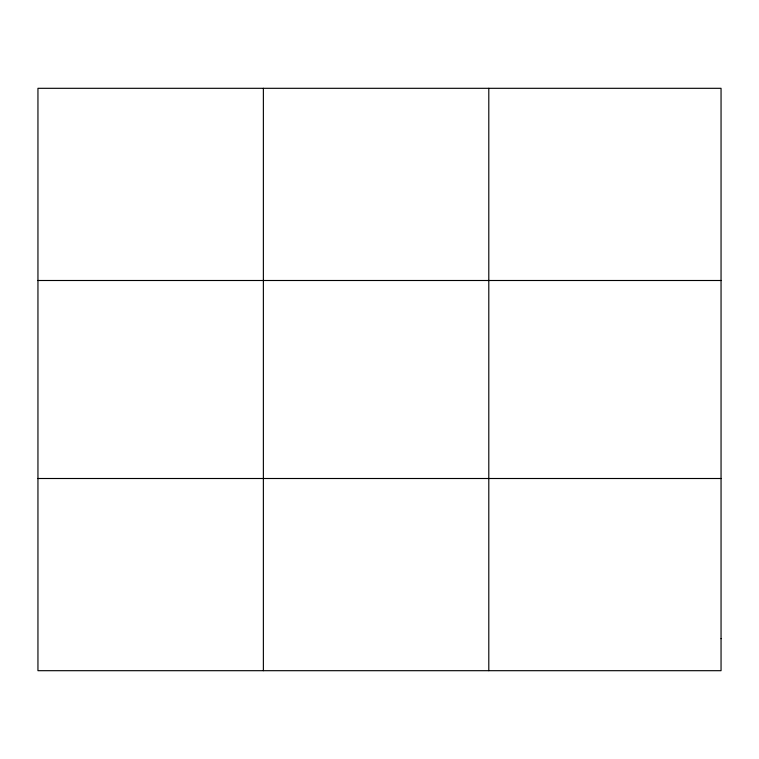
<?xml version="1.0" encoding="UTF-8"?>
<svg xmlns="http://www.w3.org/2000/svg" width="759" height="759" viewBox="0 0 759 759"><rect width="100%" height="100%" fill="white"/><g stroke="black" fill="none" stroke-linecap="round" stroke-linejoin="round"><path stroke-width="1.14" d="M263.373 88.31L263.373 670.69M488.796 88.31L488.796 670.69M37.95 280.498L721.05 280.498M37.95 478.502L721.05 478.502M721.05 638.661L721.05 670.69L37.95 670.69L37.95 88.31L721.05 88.31L721.05 638.661"/></g></svg>
